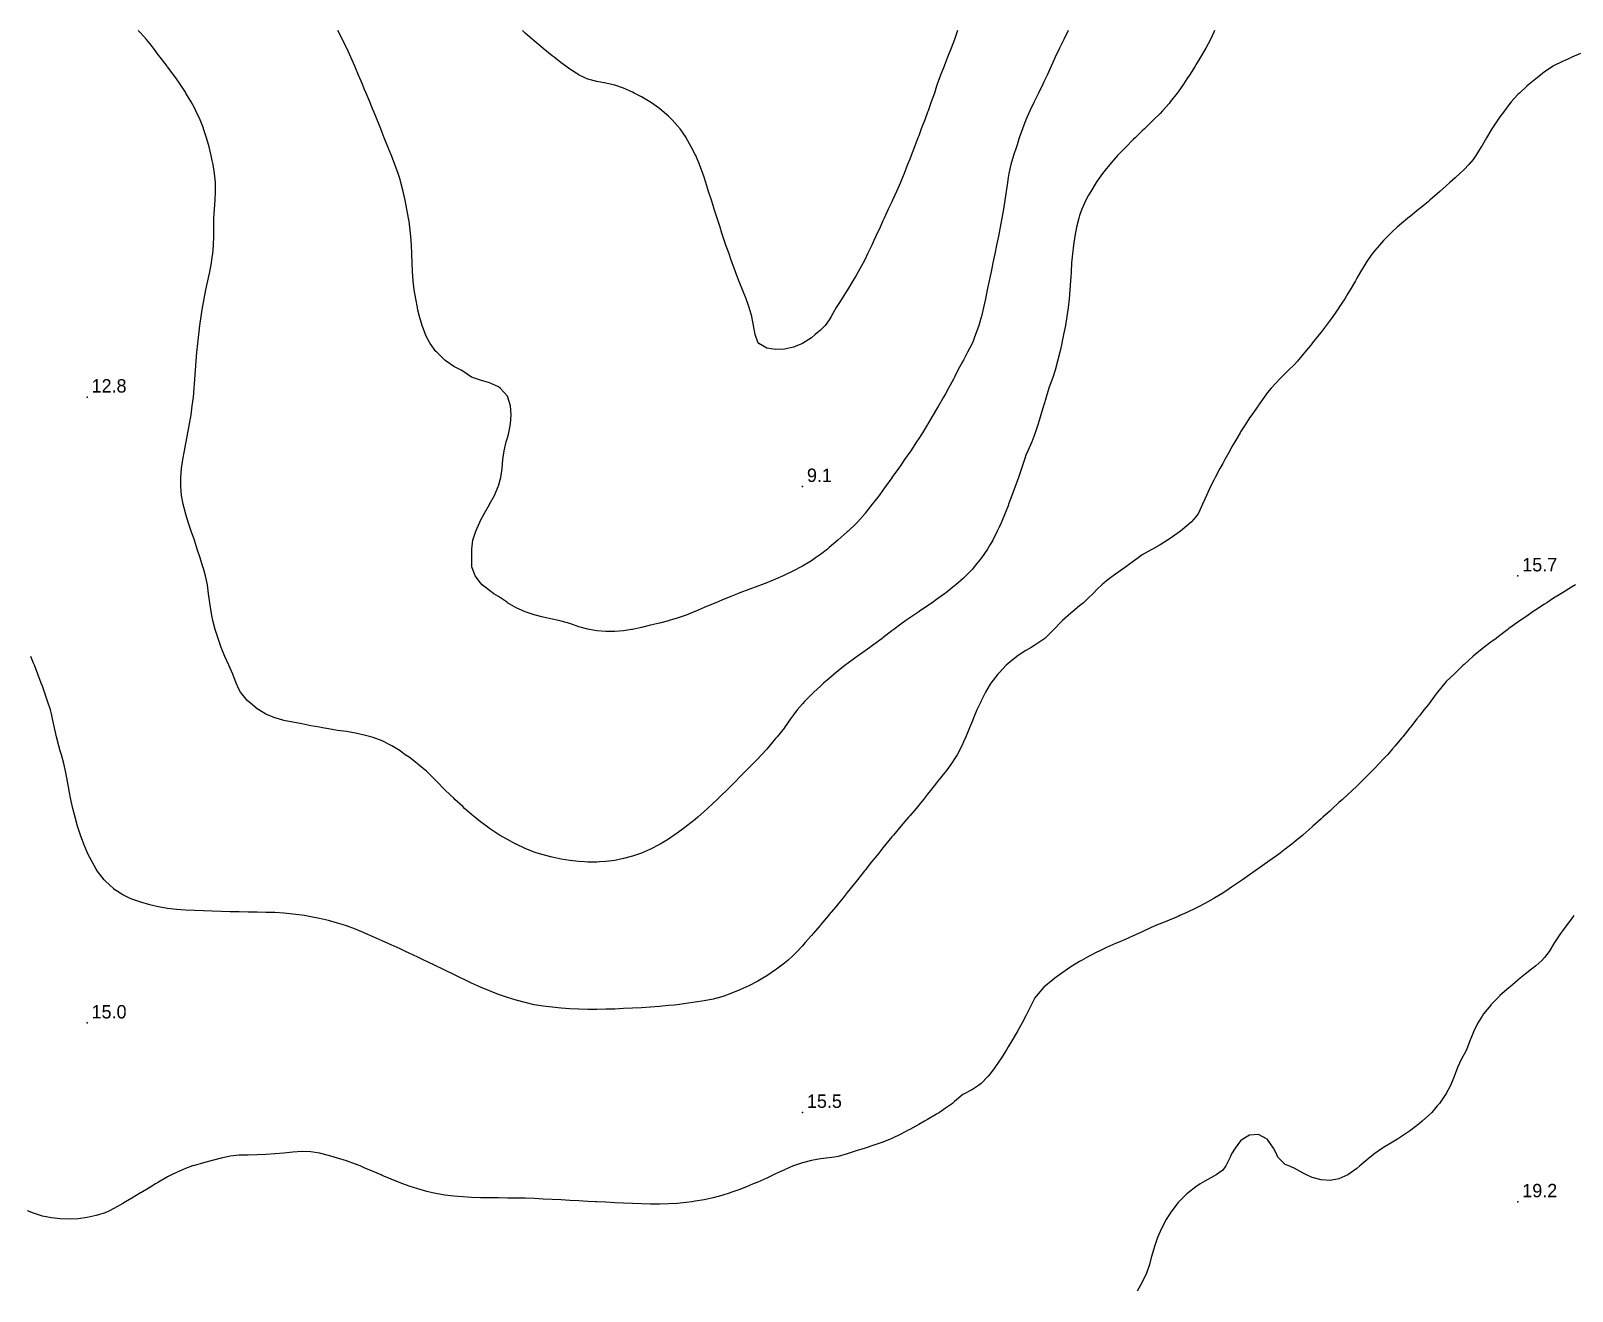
# Model space of a CAD drawing. Extents: x 0 to 630, y 0 to 432.
# Drawn here: x 313.7 to 486.1, y 0 to 141 of the extents above; entities that cross this region are included whole.
import ezdxf

# ---------------------------------------------------------------- set-up
doc = ezdxf.new("R2010")
doc.units = 0
for name, color, linetype in [('CONTOURS_MAJEURES', 7, 'CONTINUOUS'), ('CONTOURS_MINEURES', 8, 'CONTINUOUS'), ('POINTS_COTES', 3, 'CONTINUOUS')]:
    doc.layers.add(name, color=color, linetype=linetype)

msp = doc.modelspace()

# ---------------------------------------------------------------- linework, layer by layer
at = {"layer": 'CONTOURS_MAJEURES'}
msp.add_polyline3d([(429.708, 141, 0), (429.231, 140, 0), (429, 139.53, 0), (428.75, 139, 0), (428.278, 138, 0), (428, 137.404, 0), (427.817, 137, 0), (427.349, 136, 0), (427, 135.27, 0), (426.874, 135, 0), (426.397, 134, 0), (426, 133.182, 0), (425.914, 133, 0), (425.441, 132, 0), (425, 131.012, 0), (424.995, 131, 0), (424.601, 130, 0), (424.253, 129, 0), (424, 128.198, 0), (423.938, 128, 0), (423.616, 127, 0), (423.292, 126, 0), (423.07, 125, 0), (423, 124.556, 0), (422.914, 124, 0), (422.77, 123, 0), (422.623, 122, 0), (422.467, 121, 0), (422.295, 120, 0), (422.111, 119, 0), (422, 118.413, 0), (421.919, 118, 0), (421.718, 117, 0), (421.513, 116, 0), (421.306, 115, 0), (421.101, 114, 0), (421, 113.5, 0), (420.886, 113, 0), (420.663, 112, 0), (420.458, 111, 0), (420.252, 110, 0), (420.02, 109, 0), (420, 108.926, 0), (419.717, 108, 0), (419.365, 107, 0), (419, 106.074, 0), (418.966, 106, 0), (418.473, 105, 0), (418, 104.107, 0), (417.938, 104, 0), (417.392, 103, 0), (417, 102.207, 0), (416.894, 102, 0), (416.351, 101, 0), (416, 100.366, 0), (415.789, 100, 0), (415.212, 99, 0), (415, 98.629, 0), (414.627, 98, 0), (414.033, 97, 0), (414, 96.946, 0), (413.409, 96, 0), (413, 95.354, 0), (412.769, 95, 0), (412.105, 94, 0), (412, 93.843, 0), (411.42, 93, 0), (411, 92.393, 0), (410.724, 92, 0), (410.013, 91, 0), (410, 90.982, 0), (409.294, 90, 0), (409, 89.597, 0), (408.563, 89, 0), (408, 88.255, 0), (407.805, 88, 0), (407.006, 87, 0), (407, 86.993, 0), (406.14, 86, 0), (406, 85.852, 0), (405.101, 85, 0), (405, 84.913, 0), (404, 84.042, 0), (403.953, 84, 0), (403, 83.169, 0), (402.794, 83, 0), (402, 82.383, 0), (401.462, 82, 0), (401, 81.688, 0), (400, 81.08, 0), (399.852, 81, 0), (399, 80.558, 0), (398, 80.07, 0), (397.848, 80, 0), (397, 79.634, 0), (396, 79.226, 0), (395.424, 79, 0), (395, 78.842, 0), (394, 78.48, 0), (393, 78.113, 0), (392.723, 78, 0), (392, 77.685, 0), (391, 77.276, 0), (390.306, 77, 0), (390, 76.877, 0), (389, 76.453, 0), (388, 76.014, 0), (387.965, 76, 0), (387, 75.605, 0), (386, 75.254, 0), (385.108, 75, 0), (385, 74.968, 0), (384, 74.716, 0), (383, 74.47, 0), (382, 74.231, 0), (381, 74.019, 0), (380.884, 74, 0), (380, 73.851, 0), (379, 73.763, 0), (378, 73.774, 0), (377, 73.866, 0), (376.186, 74, 0), (376, 74.033, 0), (375, 74.313, 0), (374, 74.673, 0), (373, 74.938, 0), (372.712, 75, 0), (372, 75.149, 0), (371, 75.385, 0), (370, 75.643, 0), (369, 75.963, 0), (368.908, 76, 0), (368, 76.413, 0), (367.024, 77, 0), (367, 77.017, 0), (366, 77.687, 0), (365.474, 78, 0), (365, 78.345, 0), (364.179, 79, 0), (364, 79.218, 0), (363.389, 80, 0), (363.036, 81, 0), (363.01, 82, 0), (363.02, 83, 0), (363.148, 84, 0), (363.469, 85, 0), (363.903, 86, 0), (364, 86.185, 0), (364.43, 87, 0), (365, 87.99, 0), (365.006, 88, 0), (365.543, 89, 0), (365.981, 90, 0), (366, 90.068, 0), (366.26, 91, 0), (366.405, 92, 0), (366.499, 93, 0), (366.625, 94, 0), (366.864, 95, 0), (367, 95.449, 0), (367.158, 96, 0), (367.352, 97, 0), (367.431, 98, 0), (367.361, 99, 0), (367.067, 100, 0), (367, 100.106, 0), (366.186, 101, 0), (366, 101.124, 0), (365, 101.583, 0), (364, 101.894, 0), (363.658, 102, 0), (363, 102.239, 0), (362, 102.897, 0), (361.828, 103, 0), (361, 103.423, 0), (360.155, 104, 0), (360, 104.109, 0), (359.099, 105, 0), (359, 105.11, 0), (358.377, 106, 0), (358, 106.661, 0), (357.837, 107, 0), (357.454, 108, 0), (357.17, 109, 0), (357, 109.708, 0), (356.935, 110, 0), (356.743, 111, 0), (356.583, 112, 0), (356.465, 113, 0), (356.389, 114, 0), (356.341, 115, 0), (356.304, 116, 0), (356.263, 117, 0), (356.201, 118, 0), (356.101, 119, 0), (356, 119.665, 0), (355.951, 120, 0), (355.767, 121, 0), (355.57, 122, 0), (355.355, 123, 0), (355.102, 124, 0), (355, 124.333, 0), (354.792, 125, 0), (354.43, 126, 0), (354.038, 127, 0), (354, 127.092, 0), (353.638, 128, 0), (353.234, 129, 0), (353, 129.572, 0), (352.83, 130, 0), (352.428, 131, 0), (352.023, 132, 0), (352, 132.054, 0), (351.616, 133, 0), (351.203, 134, 0), (351, 134.479, 0), (350.786, 135, 0), (350.362, 136, 0), (350, 136.829, 0), (349.928, 137, 0), (349.488, 138, 0), (349.032, 139, 0), (349, 139.067, 0), (348.568, 140, 0), (348.04, 141, 0)], dxfattribs=at)
at = {"layer": 'CONTOURS_MINEURES'}
for points in [[(446.088, 141, 0), (446, 140.813, 0), (445.623, 140, 0), (445.095, 139, 0), (445, 138.836, 0), (444.521, 138, 0), (444, 137.147, 0), (443.91, 137, 0), (443.274, 136, 0), (443, 135.583, 0), (442.607, 135, 0), (442, 134.132, 0), (441.902, 134, 0), (441.14, 133, 0), (441, 132.821, 0), (440.266, 132, 0), (440, 131.706, 0), (439.277, 131, 0), (439, 130.73, 0), (438.239, 130, 0), (438, 129.77, 0), (437.219, 129, 0), (437, 128.792, 0), (436.208, 128, 0), (436, 127.796, 0), (435.245, 127, 0), (435, 126.741, 0), (434.358, 126, 0), (434, 125.576, 0), (433.56, 125, 0), (433, 124.228, 0), (432.852, 124, 0), (432.238, 123, 0), (432, 122.578, 0), (431.709, 122, 0), (431.263, 121, 0), (431, 120.296, 0), (430.901, 120, 0), (430.653, 119, 0), (430.454, 118, 0), (430.301, 117, 0), (430.188, 116, 0), (430.103, 115, 0), (430.037, 114, 0), (430, 113.405, 0), (429.978, 113, 0), (429.917, 112, 0), (429.836, 111, 0), (429.721, 110, 0), (429.572, 109, 0), (429.401, 108, 0), (429.206, 107, 0), (429, 106.052, 0), (428.99, 106, 0), (428.772, 105, 0), (428.534, 104, 0), (428.268, 103, 0), (428, 102.197, 0), (427.932, 102, 0), (427.571, 101, 0), (427.261, 100, 0), (427, 99.099, 0), (426.972, 99, 0), (426.672, 98, 0), (426.36, 97, 0), (426.04, 96, 0), (426, 95.885, 0), (425.657, 95, 0), (425.201, 94, 0), (425, 93.495, 0), (424.818, 93, 0), (424.484, 92, 0), (424.143, 91, 0), (424, 90.592, 0), (423.791, 90, 0), (423.431, 89, 0), (423.06, 88, 0), (423, 87.845, 0), (422.668, 87, 0), (422.251, 86, 0), (422, 85.44, 0), (421.794, 85, 0), (421.284, 84, 0), (421, 83.494, 0), (420.701, 83, 0), (420.029, 82, 0), (420, 81.962, 0), (419.216, 81, 0), (419, 80.762, 0), (418.262, 80, 0), (418, 79.753, 0), (417.156, 79, 0), (417, 78.869, 0), (416, 78.08, 0), (415.894, 78, 0), (415, 77.346, 0), (414.505, 77, 0), (414, 76.648, 0), (413.038, 76, 0), (413, 75.974, 0), (412, 75.301, 0), (411.566, 75, 0), (411, 74.601, 0), (410.201, 74, 0), (410, 73.845, 0), (409, 73.071, 0), (408.901, 73, 0), (408, 72.334, 0), (407.524, 72, 0), (407, 71.615, 0), (406.136, 71, 0), (406, 70.895, 0), (405, 70.148, 0), (404.794, 70, 0), (404, 69.36, 0), (403.537, 69, 0), (403, 68.533, 0), (402.361, 68, 0), (402, 67.666, 0), (401.262, 67, 0), (401, 66.738, 0), (400.272, 66, 0), (400, 65.695, 0), (399.411, 65, 0), (399, 64.466, 0), (398.664, 64, 0), (398, 63.026, 0), (397.981, 63, 0), (397.155, 62, 0), (397, 61.814, 0), (396.315, 61, 0), (396, 60.636, 0), (395.432, 60, 0), (395, 59.538, 0), (394.487, 59, 0), (394, 58.516, 0), (393.479, 58, 0), (393, 57.52, 0), (392.499, 57, 0), (392, 56.485, 0), (391.516, 56, 0), (391, 55.499, 0), (390.468, 55, 0), (390, 54.573, 0), (389.379, 54, 0), (389, 53.659, 0), (388.29, 53, 0), (388, 52.749, 0), (387.029, 52, 0), (387, 51.978, 0), (386, 51.238, 0), (385.656, 51, 0), (385, 50.562, 0), (384.074, 50, 0), (384, 49.958, 0), (383, 49.443, 0), (382, 49.002, 0), (381.995, 49, 0), (381, 48.654, 0), (380, 48.383, 0), (379, 48.184, 0), (378, 48.049, 0), (377.293, 48, 0), (377, 47.981, 0), (376, 47.978, 0), (375.616, 48, 0), (375, 48.037, 0), (374, 48.156, 0), (373, 48.322, 0), (372, 48.528, 0), (371, 48.783, 0), (370.313, 49, 0), (370, 49.105, 0), (369, 49.525, 0), (368, 49.976, 0), (367.951, 50, 0), (367, 50.505, 0), (366.133, 51, 0), (366, 51.084, 0), (365, 51.752, 0), (364.649, 52, 0), (364, 52.495, 0), (363.367, 53, 0), (363, 53.31, 0), (362.208, 54, 0), (362, 54.189, 0), (361.125, 55, 0), (361, 55.12, 0), (360.088, 56, 0), (360, 56.087, 0), (359.107, 57, 0), (359, 57.112, 0), (358.113, 58, 0), (358, 58.104, 0), (357, 58.925, 0), (356.901, 59, 0), (356, 59.705, 0), (355.58, 60, 0), (355, 60.417, 0), (354.062, 61, 0), (354, 61.039, 0), (353, 61.568, 0), (352, 61.928, 0), (351.71, 62, 0), (351, 62.168, 0), (350, 62.412, 0), (349, 62.6, 0), (348, 62.72, 0), (347, 62.875, 0), (346.319, 63, 0), (346, 63.06, 0), (345, 63.246, 0), (344, 63.434, 0), (343, 63.626, 0), (342, 63.838, 0), (341.402, 64, 0), (341, 64.12, 0), (340, 64.542, 0), (339.217, 65, 0), (339, 65.145, 0), (338, 65.986, 0), (337.987, 66, 0), (337.165, 67, 0), (337, 67.269, 0), (336.659, 68, 0), (336.298, 69, 0), (336, 69.668, 0), (335.858, 70, 0), (335.402, 71, 0), (335, 71.991, 0), (334.996, 72, 0), (334.639, 73, 0), (334.33, 74, 0), (334.071, 75, 0), (334, 75.372, 0), (333.879, 76, 0), (333.73, 77, 0), (333.592, 78, 0), (333.444, 79, 0), (333.227, 80, 0), (333, 80.823, 0), (332.949, 81, 0), (332.643, 82, 0), (332.324, 83, 0), (332, 83.988, 0), (331.996, 84, 0), (331.643, 85, 0), (331.307, 86, 0), (331.008, 87, 0), (331, 87.031, 0), (330.724, 88, 0), (330.546, 89, 0), (330.483, 90, 0), (330.475, 91, 0), (330.547, 92, 0), (330.691, 93, 0), (330.871, 94, 0), (331, 94.633, 0), (331.068, 95, 0), (331.262, 96, 0), (331.45, 97, 0), (331.619, 98, 0), (331.764, 99, 0), (331.884, 100, 0), (331.969, 101, 0), (332, 101.453, 0), (332.036, 102, 0), (332.112, 103, 0), (332.196, 104, 0), (332.286, 105, 0), (332.383, 106, 0), (332.49, 107, 0), (332.61, 108, 0), (332.744, 109, 0), (332.893, 110, 0), (333, 110.57, 0), (333.076, 111, 0), (333.292, 112, 0), (333.516, 113, 0), (333.722, 114, 0), (333.902, 115, 0), (334, 115.629, 0), (334.054, 116, 0), (334.138, 117, 0), (334.158, 118, 0), (334.165, 119, 0), (334.187, 120, 0), (334.235, 121, 0), (334.311, 122, 0), (334.373, 123, 0), (334.357, 124, 0), (334.25, 125, 0), (334.091, 126, 0), (334, 126.468, 0), (333.89, 127, 0), (333.64, 128, 0), (333.35, 129, 0), (333.028, 130, 0), (333, 130.075, 0), (332.635, 131, 0), (332.169, 132, 0), (332, 132.328, 0), (331.633, 133, 0), (331.052, 134, 0), (331, 134.086, 0), (330.399, 135, 0), (330, 135.586, 0), (329.696, 136, 0), (329, 136.925, 0), (328.94, 137, 0), (328.162, 138, 0), (328, 138.221, 0), (327.43, 139, 0), (327, 139.552, 0), (326.632, 140, 0), (326, 140.689, 0), (325.698, 141, 0)], [(429.708, 141, 0), (429.231, 140, 0), (429, 139.53, 0), (428.75, 139, 0), (428.278, 138, 0), (428, 137.404, 0), (427.817, 137, 0), (427.349, 136, 0), (427, 135.27, 0), (426.874, 135, 0), (426.397, 134, 0), (426, 133.182, 0), (425.914, 133, 0), (425.441, 132, 0), (425, 131.012, 0), (424.995, 131, 0), (424.601, 130, 0), (424.253, 129, 0), (424, 128.198, 0), (423.938, 128, 0), (423.616, 127, 0), (423.292, 126, 0), (423.07, 125, 0), (423, 124.556, 0), (422.914, 124, 0), (422.77, 123, 0), (422.623, 122, 0), (422.467, 121, 0), (422.295, 120, 0), (422.111, 119, 0), (422, 118.413, 0), (421.919, 118, 0), (421.718, 117, 0), (421.513, 116, 0), (421.306, 115, 0), (421.101, 114, 0), (421, 113.5, 0), (420.886, 113, 0), (420.663, 112, 0), (420.458, 111, 0), (420.252, 110, 0), (420.02, 109, 0), (420, 108.926, 0), (419.717, 108, 0), (419.365, 107, 0), (419, 106.074, 0), (418.966, 106, 0), (418.473, 105, 0), (418, 104.107, 0), (417.938, 104, 0), (417.392, 103, 0), (417, 102.207, 0), (416.894, 102, 0), (416.351, 101, 0), (416, 100.366, 0), (415.789, 100, 0), (415.212, 99, 0), (415, 98.629, 0), (414.627, 98, 0), (414.033, 97, 0), (414, 96.946, 0), (413.409, 96, 0), (413, 95.354, 0), (412.769, 95, 0), (412.105, 94, 0), (412, 93.843, 0), (411.42, 93, 0), (411, 92.393, 0), (410.724, 92, 0), (410.013, 91, 0), (410, 90.982, 0), (409.294, 90, 0), (409, 89.597, 0), (408.563, 89, 0), (408, 88.255, 0), (407.805, 88, 0), (407.006, 87, 0), (407, 86.993, 0), (406.14, 86, 0), (406, 85.852, 0), (405.101, 85, 0), (405, 84.913, 0), (404, 84.042, 0), (403.953, 84, 0), (403, 83.169, 0), (402.794, 83, 0), (402, 82.383, 0), (401.462, 82, 0), (401, 81.688, 0), (400, 81.08, 0), (399.852, 81, 0), (399, 80.558, 0), (398, 80.07, 0), (397.848, 80, 0), (397, 79.634, 0), (396, 79.226, 0), (395.424, 79, 0), (395, 78.842, 0), (394, 78.48, 0), (393, 78.113, 0), (392.723, 78, 0), (392, 77.685, 0), (391, 77.276, 0), (390.306, 77, 0), (390, 76.877, 0), (389, 76.453, 0), (388, 76.014, 0), (387.965, 76, 0), (387, 75.605, 0), (386, 75.254, 0), (385.108, 75, 0), (385, 74.968, 0), (384, 74.716, 0), (383, 74.47, 0), (382, 74.231, 0), (381, 74.019, 0), (380.884, 74, 0), (380, 73.851, 0), (379, 73.763, 0), (378, 73.774, 0), (377, 73.866, 0), (376.186, 74, 0), (376, 74.033, 0), (375, 74.313, 0), (374, 74.673, 0), (373, 74.938, 0), (372.712, 75, 0), (372, 75.149, 0), (371, 75.385, 0), (370, 75.643, 0), (369, 75.963, 0), (368.908, 76, 0), (368, 76.413, 0), (367.024, 77, 0), (367, 77.017, 0), (366, 77.687, 0), (365.474, 78, 0), (365, 78.345, 0), (364.179, 79, 0), (364, 79.218, 0), (363.389, 80, 0), (363.036, 81, 0), (363.01, 82, 0), (363.02, 83, 0), (363.148, 84, 0), (363.469, 85, 0), (363.903, 86, 0), (364, 86.185, 0), (364.43, 87, 0), (365, 87.99, 0), (365.006, 88, 0), (365.543, 89, 0), (365.981, 90, 0), (366, 90.068, 0), (366.26, 91, 0), (366.405, 92, 0), (366.499, 93, 0), (366.625, 94, 0), (366.864, 95, 0), (367, 95.449, 0), (367.158, 96, 0), (367.352, 97, 0), (367.431, 98, 0), (367.361, 99, 0), (367.067, 100, 0), (367, 100.106, 0), (366.186, 101, 0), (366, 101.124, 0), (365, 101.583, 0), (364, 101.894, 0), (363.658, 102, 0), (363, 102.239, 0), (362, 102.897, 0), (361.828, 103, 0), (361, 103.423, 0), (360.155, 104, 0), (360, 104.109, 0), (359.099, 105, 0), (359, 105.11, 0), (358.377, 106, 0), (358, 106.661, 0), (357.837, 107, 0), (357.454, 108, 0), (357.17, 109, 0), (357, 109.708, 0), (356.935, 110, 0), (356.743, 111, 0), (356.583, 112, 0), (356.465, 113, 0), (356.389, 114, 0), (356.341, 115, 0), (356.304, 116, 0), (356.263, 117, 0), (356.201, 118, 0), (356.101, 119, 0), (356, 119.665, 0), (355.951, 120, 0), (355.767, 121, 0), (355.57, 122, 0), (355.355, 123, 0), (355.102, 124, 0), (355, 124.333, 0), (354.792, 125, 0), (354.43, 126, 0), (354.038, 127, 0), (354, 127.092, 0), (353.638, 128, 0), (353.234, 129, 0), (353, 129.572, 0), (352.83, 130, 0), (352.428, 131, 0), (352.023, 132, 0), (352, 132.054, 0), (351.616, 133, 0), (351.203, 134, 0), (351, 134.479, 0), (350.786, 135, 0), (350.362, 136, 0), (350, 136.829, 0), (349.928, 137, 0), (349.488, 138, 0), (349.032, 139, 0), (349, 139.067, 0), (348.568, 140, 0), (348.04, 141, 0)], [(417.326, 141, 0), (417, 140.001, 0), (417, 140, 0), (416.625, 139, 0), (416.238, 138, 0), (416, 137.404, 0), (415.835, 137, 0), (415.431, 136, 0), (415.079, 135, 0), (415, 134.753, 0), (414.752, 134, 0), (414.405, 133, 0), (414.05, 132, 0), (414, 131.862, 0), (413.675, 131, 0), (413.29, 130, 0), (413, 129.231, 0), (412.909, 129, 0), (412.529, 128, 0), (412.154, 127, 0), (412, 126.591, 0), (411.763, 126, 0), (411.36, 125, 0), (411, 124.115, 0), (410.95, 124, 0), (410.511, 123, 0), (410.07, 122, 0), (410, 121.841, 0), (409.603, 121, 0), (409.137, 120, 0), (409, 119.694, 0), (408.675, 119, 0), (408.222, 118, 0), (408, 117.496, 0), (407.767, 117, 0), (407.288, 116, 0), (407, 115.419, 0), (406.779, 115, 0), (406.238, 114, 0), (406, 113.58, 0), (405.65, 113, 0), (405.033, 112, 0), (405, 111.944, 0), (404.385, 111, 0), (404, 110.341, 0), (403.775, 110, 0), (403.195, 109, 0), (403, 108.645, 0), (402.528, 108, 0), (402, 107.466, 0), (401.437, 107, 0), (401, 106.629, 0), (400.015, 106, 0), (400, 105.99, 0), (399, 105.583, 0), (398, 105.353, 0), (397, 105.301, 0), (396, 105.456, 0), (395.105, 106, 0), (395, 106.15, 0), (394.713, 107, 0), (394.543, 108, 0), (394.338, 109, 0), (394.047, 110, 0), (394, 110.119, 0), (393.695, 111, 0), (393.302, 112, 0), (393, 112.735, 0), (392.901, 113, 0), (392.518, 114, 0), (392.15, 115, 0), (392, 115.408, 0), (391.786, 116, 0), (391.444, 117, 0), (391.109, 118, 0), (391, 118.337, 0), (390.787, 119, 0), (390.458, 120, 0), (390.128, 121, 0), (390, 121.432, 0), (389.817, 122, 0), (389.504, 123, 0), (389.189, 124, 0), (389, 124.577, 0), (388.85, 125, 0), (388.473, 126, 0), (388.06, 127, 0), (388, 127.131, 0), (387.571, 128, 0), (387.011, 129, 0), (387, 129.017, 0), (386.313, 130, 0), (386, 130.377, 0), (385.434, 131, 0), (385, 131.413, 0), (384.321, 132, 0), (384, 132.252, 0), (383, 132.963, 0), (382.942, 133, 0), (382, 133.567, 0), (381.189, 134, 0), (381, 134.096, 0), (380, 134.539, 0), (379, 134.882, 0), (378.496, 135, 0), (378, 135.111, 0), (377, 135.282, 0), (376, 135.549, 0), (375.046, 136, 0), (375, 136.025, 0), (374, 136.67, 0), (373.542, 137, 0), (373, 137.395, 0), (372.215, 138, 0), (372, 138.167, 0), (371, 138.981, 0), (370.978, 139, 0), (370, 139.832, 0), (369.81, 140, 0), (369, 140.706, 0), (368.672, 141, 0)], [(487, 138.405, 0), (486.036, 138, 0), (486, 137.985, 0), (485, 137.541, 0), (484, 137.03, 0), (483.952, 137, 0), (483, 136.358, 0), (482.529, 136, 0), (482, 135.596, 0), (481.283, 135, 0), (481, 134.757, 0), (480.185, 134, 0), (480, 133.819, 0), (479.27, 133, 0), (479, 132.672, 0), (478.498, 132, 0), (478, 131.322, 0), (477.769, 131, 0), (477.116, 130, 0), (477, 129.809, 0), (476.51, 129, 0), (476, 128.141, 0), (475.913, 128, 0), (475.291, 127, 0), (475, 126.574, 0), (474.533, 126, 0), (474, 125.451, 0), (473.508, 125, 0), (473, 124.53, 0), (472.402, 124, 0), (472, 123.629, 0), (471.287, 123, 0), (471, 122.735, 0), (470.15, 122, 0), (470, 121.863, 0), (469, 121.042, 0), (468.943, 121, 0), (468, 120.238, 0), (467.687, 120, 0), (467, 119.404, 0), (466.517, 119, 0), (466, 118.501, 0), (465.475, 118, 0), (465, 117.503, 0), (464.529, 117, 0), (464, 116.383, 0), (463.698, 116, 0), (463.012, 115, 0), (463, 114.981, 0), (462.414, 114, 0), (462, 113.297, 0), (461.833, 113, 0), (461.256, 112, 0), (461, 111.588, 0), (460.658, 111, 0), (460.005, 110, 0), (460, 109.993, 0), (459.317, 109, 0), (459, 108.579, 0), (458.581, 108, 0), (458, 107.261, 0), (457.803, 107, 0), (457, 106.014, 0), (456.989, 106, 0), (456.175, 105, 0), (456, 104.787, 0), (455.365, 104, 0), (455, 103.613, 0), (454.374, 103, 0), (454, 102.648, 0), (453.349, 102, 0), (453, 101.642, 0), (452.429, 101, 0), (452, 100.497, 0), (451.622, 100, 0), (451, 99.081, 0), (450.948, 99, 0), (450.254, 98, 0), (450, 97.671, 0), (449.581, 97, 0), (449, 96.112, 0), (448.937, 96, 0), (448.362, 95, 0), (448, 94.388, 0), (447.789, 94, 0), (447.237, 93, 0), (447, 92.57, 0), (446.694, 92, 0), (446.16, 91, 0), (446, 90.688, 0), (445.652, 90, 0), (445.186, 89, 0), (445, 88.569, 0), (444.757, 88, 0), (444.282, 87, 0), (444, 86.594, 0), (443.482, 86, 0), (443, 85.579, 0), (442.271, 85, 0), (442, 84.809, 0), (441, 84.119, 0), (440.826, 84, 0), (440, 83.479, 0), (439.153, 83, 0), (439, 82.919, 0), (438, 82.369, 0), (437.533, 82, 0), (437, 81.611, 0), (436.178, 81, 0), (436, 80.886, 0), (435, 80.186, 0), (434.76, 80, 0), (434, 79.433, 0), (433.49, 79, 0), (433, 78.567, 0), (432.457, 78, 0), (432, 77.528, 0), (431.441, 77, 0), (431, 76.653, 0), (430.226, 76, 0), (430, 75.824, 0), (429.095, 75, 0), (429, 74.917, 0), (428.114, 74, 0), (428, 73.886, 0), (427.113, 73, 0), (427, 72.907, 0), (426, 72.243, 0), (425.566, 72, 0), (425, 71.658, 0), (424, 71.017, 0), (423.975, 71, 0), (423, 70.197, 0), (422.774, 70, 0), (422, 69.171, 0), (421.846, 69, 0), (421.062, 68, 0), (421, 67.898, 0), (420.487, 67, 0), (420, 66.029, 0), (419.985, 66, 0), (419.52, 65, 0), (419.091, 64, 0), (419, 63.777, 0), (418.676, 63, 0), (418.255, 62, 0), (418, 61.43, 0), (417.806, 61, 0), (417.288, 60, 0), (417, 59.537, 0), (416.66, 59, 0), (416, 58.098, 0), (415.927, 58, 0), (415.117, 57, 0), (415, 56.858, 0), (414.324, 56, 0), (414, 55.579, 0), (413.545, 55, 0), (413, 54.351, 0), (412.703, 54, 0), (412, 53.179, 0), (411.848, 53, 0), (411, 52, 0), (411, 52, 0), (410.164, 51, 0), (410, 50.801, 0), (409.343, 50, 0), (409, 49.575, 0), (408.534, 49, 0), (408, 48.332, 0), (407.734, 48, 0), (407, 47.078, 0), (406.938, 47, 0), (406.142, 46, 0), (406, 45.821, 0), (405.344, 45, 0), (405, 44.572, 0), (404.538, 44, 0), (404, 43.337, 0), (403.724, 43, 0), (403, 42.125, 0), (402.895, 42, 0), (402.049, 41, 0), (402, 40.942, 0), (401.187, 40, 0), (401, 39.79, 0), (400.312, 39, 0), (400, 38.611, 0), (399.416, 38, 0), (399, 37.562, 0), (398.367, 37, 0), (398, 36.68, 0), (397.104, 36, 0), (397, 35.924, 0), (396, 35.255, 0), (395.571, 35, 0), (395, 34.671, 0), (394, 34.158, 0), (393.666, 34, 0), (393, 33.695, 0), (392, 33.287, 0), (391.191, 33, 0), (391, 32.934, 0), (390, 32.66, 0), (389, 32.467, 0), (388, 32.313, 0), (387, 32.162, 0), (386, 32.037, 0), (385.647, 32, 0), (385, 31.933, 0), (384, 31.844, 0), (383, 31.767, 0), (382, 31.702, 0), (381, 31.646, 0), (380, 31.597, 0), (379, 31.558, 0), (378, 31.529, 0), (377, 31.514, 0), (376, 31.515, 0), (375, 31.534, 0), (374, 31.575, 0), (373, 31.643, 0), (372, 31.75, 0), (371, 31.879, 0), (370.243, 32, 0), (370, 32.038, 0), (369, 32.269, 0), (368, 32.549, 0), (367, 32.853, 0), (366.565, 33, 0), (366, 33.192, 0), (365, 33.578, 0), (364, 33.998, 0), (363.995, 34, 0), (363, 34.452, 0), (362, 34.927, 0), (361.847, 35, 0), (361, 35.41, 0), (360, 35.898, 0), (359.788, 36, 0), (359, 36.383, 0), (358, 36.865, 0), (357.717, 37, 0), (357, 37.342, 0), (356, 37.815, 0), (355.6, 38, 0), (355, 38.282, 0), (354, 38.742, 0), (353.423, 39, 0), (353, 39.195, 0), (352, 39.637, 0), (351.149, 40, 0), (351, 40.066, 0), (350, 40.478, 0), (349, 40.843, 0), (348.511, 41, 0), (348, 41.163, 0), (347, 41.441, 0), (346, 41.679, 0), (345, 41.879, 0), (344.269, 42, 0), (344, 42.044, 0), (343, 42.181, 0), (342, 42.288, 0), (341, 42.334, 0), (340, 42.361, 0), (339, 42.386, 0), (338, 42.399, 0), (337, 42.414, 0), (336, 42.441, 0), (335, 42.476, 0), (334, 42.51, 0), (333, 42.539, 0), (332, 42.565, 0), (331, 42.602, 0), (330, 42.674, 0), (329, 42.797, 0), (328, 42.985, 0), (327.936, 43, 0), (327, 43.218, 0), (326, 43.497, 0), (325, 43.854, 0), (324.672, 44, 0), (324, 44.318, 0), (323, 44.973, 0), (322.968, 45, 0), (322, 45.885, 0), (321.906, 46, 0), (321.138, 47, 0), (321, 47.196, 0), (320.559, 48, 0), (320.051, 49, 0), (320, 49.109, 0), (319.638, 50, 0), (319.248, 51, 0), (319, 51.765, 0), (318.925, 52, 0), (318.648, 53, 0), (318.407, 54, 0), (318.191, 55, 0), (318, 55.954, 0), (317.991, 56, 0), (317.797, 57, 0), (317.6, 58, 0), (317.382, 59, 0), (317.118, 60, 0), (317, 60.424, 0), (316.839, 61, 0), (316.589, 62, 0), (316.36, 63, 0), (316.142, 64, 0), (316, 64.575, 0), (315.893, 65, 0), (315.578, 66, 0), (315.239, 67, 0), (315, 67.66, 0), (314.873, 68, 0), (314.491, 69, 0), (314.097, 70, 0), (314, 70.243, 0), (313.693, 71, 0)], [(486.471, 79, 0), (486, 78.727, 0), (485, 78.119, 0), (484.815, 78, 0), (484, 77.496, 0), (483.24, 77, 0), (483, 76.849, 0), (482, 76.186, 0), (481.732, 76, 0), (481, 75.51, 0), (480.267, 75, 0), (480, 74.821, 0), (479, 74.098, 0), (478.875, 74, 0), (478, 73.329, 0), (477.576, 73, 0), (477, 72.577, 0), (476.219, 72, 0), (476, 71.835, 0), (475, 71.025, 0), (474.97, 71, 0), (474, 70.092, 0), (473.905, 70, 0), (473, 69.126, 0), (472.87, 69, 0), (472, 68.183, 0), (471.825, 68, 0), (471.036, 67, 0), (471, 66.949, 0), (470.279, 66, 0), (470, 65.62, 0), (469.505, 65, 0), (469, 64.346, 0), (468.721, 64, 0), (468, 63.082, 0), (467.933, 63, 0), (467.128, 62, 0), (467, 61.842, 0), (466.296, 61, 0), (466, 60.653, 0), (465.422, 60, 0), (465, 59.534, 0), (464.496, 59, 0), (464, 58.479, 0), (463.525, 58, 0), (463, 57.47, 0), (462.514, 57, 0), (462, 56.497, 0), (461.47, 56, 0), (461, 55.553, 0), (460.392, 55, 0), (460, 54.638, 0), (459.291, 54, 0), (459, 53.734, 0), (458.188, 53, 0), (458, 52.827, 0), (457.082, 52, 0), (457, 51.925, 0), (456, 51.048, 0), (455.943, 51, 0), (455, 50.208, 0), (454.746, 50, 0), (454, 49.422, 0), (453.439, 49, 0), (453, 48.691, 0), (452.033, 48, 0), (452, 47.976, 0), (451, 47.27, 0), (450.62, 47, 0), (450, 46.559, 0), (449.212, 46, 0), (449, 45.848, 0), (448, 45.169, 0), (447.735, 45, 0), (447, 44.524, 0), (446.131, 44, 0), (446, 43.919, 0), (445, 43.359, 0), (444.308, 43, 0), (444, 42.834, 0), (443, 42.354, 0), (442.2, 42, 0), (442, 41.907, 0), (441, 41.494, 0), (440, 41.093, 0), (439.776, 41, 0), (439, 40.66, 0), (438, 40.192, 0), (437.596, 40, 0), (437, 39.748, 0), (436, 39.312, 0), (435.321, 39, 0), (435, 38.868, 0), (434, 38.424, 0), (433.122, 38, 0), (433, 37.945, 0), (432, 37.438, 0), (431.223, 37, 0), (431, 36.877, 0), (430, 36.258, 0), (429.625, 36, 0), (429, 35.57, 0), (428.235, 35, 0), (428, 34.821, 0), (427.009, 34, 0), (427, 33.992, 0), (426.125, 33, 0), (426, 32.794, 0), (425.595, 32, 0), (425.107, 31, 0), (425, 30.798, 0), (424.575, 30, 0), (424.006, 29, 0), (424, 28.99, 0), (423.411, 28, 0), (423, 27.311, 0), (422.804, 27, 0), (422.181, 26, 0), (422, 25.708, 0), (421.5, 25, 0), (421, 24.299, 0), (420.728, 24, 0), (420, 23.225, 0), (419.672, 23, 0), (419, 22.56, 0), (418, 22.049, 0), (417.931, 22, 0), (417, 21.208, 0), (416.768, 21, 0), (416, 20.453, 0), (415.339, 20, 0), (415, 19.799, 0), (414, 19.215, 0), (413.631, 19, 0), (413, 18.653, 0), (412, 18.099, 0), (411.822, 18, 0), (411, 17.574, 0), (410, 17.089, 0), (409.799, 17, 0), (409, 16.671, 0), (408, 16.311, 0), (407.029, 16, 0), (407, 15.991, 0), (406, 15.684, 0), (405, 15.358, 0), (404, 15.074, 0), (403.566, 15, 0), (403, 14.914, 0), (402, 14.799, 0), (401, 14.629, 0), (400, 14.368, 0), (399, 14.01, 0), (398.978, 14, 0), (398, 13.567, 0), (397, 13.108, 0), (396.76, 13, 0), (396, 12.642, 0), (395, 12.204, 0), (394.503, 12, 0), (394, 11.78, 0), (393, 11.386, 0), (392, 11.031, 0), (391.897, 11, 0), (391, 10.712, 0), (390, 10.444, 0), (389, 10.224, 0), (388, 10.049, 0), (387.624, 10, 0), (387, 9.915, 0), (386, 9.821, 0), (385, 9.763, 0), (384, 9.737, 0), (383, 9.736, 0), (382, 9.757, 0), (381, 9.792, 0), (380, 9.837, 0), (379, 9.886, 0), (378, 9.938, 0), (377, 9.991, 0), (376.837, 10, 0), (376, 10.045, 0), (375, 10.1, 0), (374, 10.154, 0), (373, 10.206, 0), (372, 10.256, 0), (371, 10.301, 0), (370, 10.352, 0), (369, 10.388, 0), (368, 10.405, 0), (367, 10.414, 0), (366, 10.421, 0), (365, 10.431, 0), (364, 10.451, 0), (363, 10.486, 0), (362, 10.543, 0), (361, 10.621, 0), (360, 10.732, 0), (359, 10.916, 0), (358.628, 11, 0), (358, 11.148, 0), (357, 11.429, 0), (356, 11.755, 0), (355.323, 12, 0), (355, 12.12, 0), (354, 12.518, 0), (353, 12.944, 0), (352.871, 13, 0), (352, 13.38, 0), (351, 13.809, 0), (350.519, 14, 0), (350, 14.204, 0), (349, 14.56, 0), (348, 14.89, 0), (347.635, 15, 0), (347, 15.187, 0), (346, 15.429, 0), (345, 15.582, 0), (344, 15.612, 0), (343, 15.554, 0), (342, 15.451, 0), (341, 15.351, 0), (340, 15.281, 0), (339, 15.245, 0), (338, 15.223, 0), (337, 15.195, 0), (336, 15.104, 0), (335.496, 15, 0), (335, 14.887, 0), (334, 14.615, 0), (333, 14.359, 0), (332, 14.073, 0), (331.789, 14, 0), (331, 13.718, 0), (330, 13.289, 0), (329.428, 13, 0), (329, 12.778, 0), (328, 12.207, 0), (327.648, 12, 0), (327, 11.608, 0), (326, 11.012, 0), (325.98, 11, 0), (325, 10.399, 0), (324.302, 10, 0), (324, 9.812, 0), (323, 9.248, 0), (322.486, 9, 0), (322, 8.769, 0), (321, 8.462, 0), (320, 8.25, 0), (319, 8.105, 0), (318, 8.044, 0), (317, 8.072, 0), (316, 8.192, 0), (315, 8.406, 0), (314, 8.718, 0), (313.313, 9, 0)], [(486.268, 42, 0), (486, 41.647, 0), (485.509, 41, 0), (485, 40.299, 0), (484.78, 40, 0), (484.109, 39, 0), (484, 38.817, 0), (483.497, 38, 0), (483, 37.325, 0), (482.7, 37, 0), (482, 36.391, 0), (481.517, 36, 0), (481, 35.595, 0), (480.281, 35, 0), (480, 34.766, 0), (479.094, 34, 0), (479, 33.918, 0), (478, 33.053, 0), (477.943, 33, 0), (477, 32.011, 0), (476.99, 32, 0), (476.165, 31, 0), (476, 30.748, 0), (475.53, 30, 0), (475.044, 29, 0), (475, 28.892, 0), (474.642, 28, 0), (474.261, 27, 0), (474, 26.496, 0), (473.721, 26, 0), (473.253, 25, 0), (473, 24.314, 0), (472.891, 24, 0), (472.471, 23, 0), (472, 22.123, 0), (471.932, 22, 0), (471.24, 21, 0), (471, 20.72, 0), (470.372, 20, 0), (470, 19.649, 0), (469.305, 19, 0), (469, 18.755, 0), (468.045, 18, 0), (468, 17.968, 0), (467, 17.287, 0), (466.549, 17, 0), (466, 16.672, 0), (465, 16.085, 0), (464.86, 16, 0), (464, 15.411, 0), (463.486, 15, 0), (463, 14.572, 0), (462.344, 14, 0), (462, 13.707, 0), (461, 13.006, 0), (460.987, 13, 0), (460, 12.563, 0), (459, 12.394, 0), (458, 12.455, 0), (457, 12.719, 0), (456.365, 13, 0), (456, 13.183, 0), (455, 13.747, 0), (454.407, 14, 0), (454, 14.182, 0), (453.169, 15, 0), (453, 15.35, 0), (452.681, 16, 0), (452, 16.98, 0), (451.972, 17, 0), (451, 17.509, 0), (450, 17.458, 0), (449.261, 17, 0), (449, 16.809, 0), (448.392, 16, 0), (448, 15.372, 0), (447.831, 15, 0), (447.356, 14, 0), (447, 13.549, 0), (446.254, 13, 0), (446, 12.859, 0), (445, 12.304, 0), (444.497, 12, 0), (444, 11.665, 0), (443.123, 11, 0), (443, 10.891, 0), (442.084, 10, 0), (442, 9.901, 0), (441.298, 9, 0), (441, 8.542, 0), (440.669, 8, 0), (440.146, 7, 0), (440, 6.674, 0), (439.725, 6, 0), (439.375, 5, 0), (439.062, 4, 0), (439, 3.784, 0), (438.797, 3, 0), (438.486, 2, 0), (438, 1, 0), (438, 0.999, 0), (437.428, 0, 0)]]:
    msp.add_polyline3d(points, dxfattribs=at)
at = {"layer": 'POINTS_COTES'}
for p in [(320.003, 100, 12.77), (400.004, 90, 9.07), (480.005, 80, 15.65), (320.003, 30, 15.04), (400.004, 20, 15.51), (480.005, 10, 19.21)]:
    msp.add_point(p, dxfattribs=at)

# ---------------------------------------------------------------- texts
for s, p in [('12.8', (320.503, 100.5)), ('9.1', (400.504, 90.5)), ('15.7', (480.505, 80.5)), ('15.0', (320.503, 30.5)), ('15.5', (400.504, 20.5)), ('19.2', (480.505, 10.5))]:
    msp.add_text(s, height=1.5, dxfattribs=at).set_placement(p)

doc.saveas('drawing.dxf')
